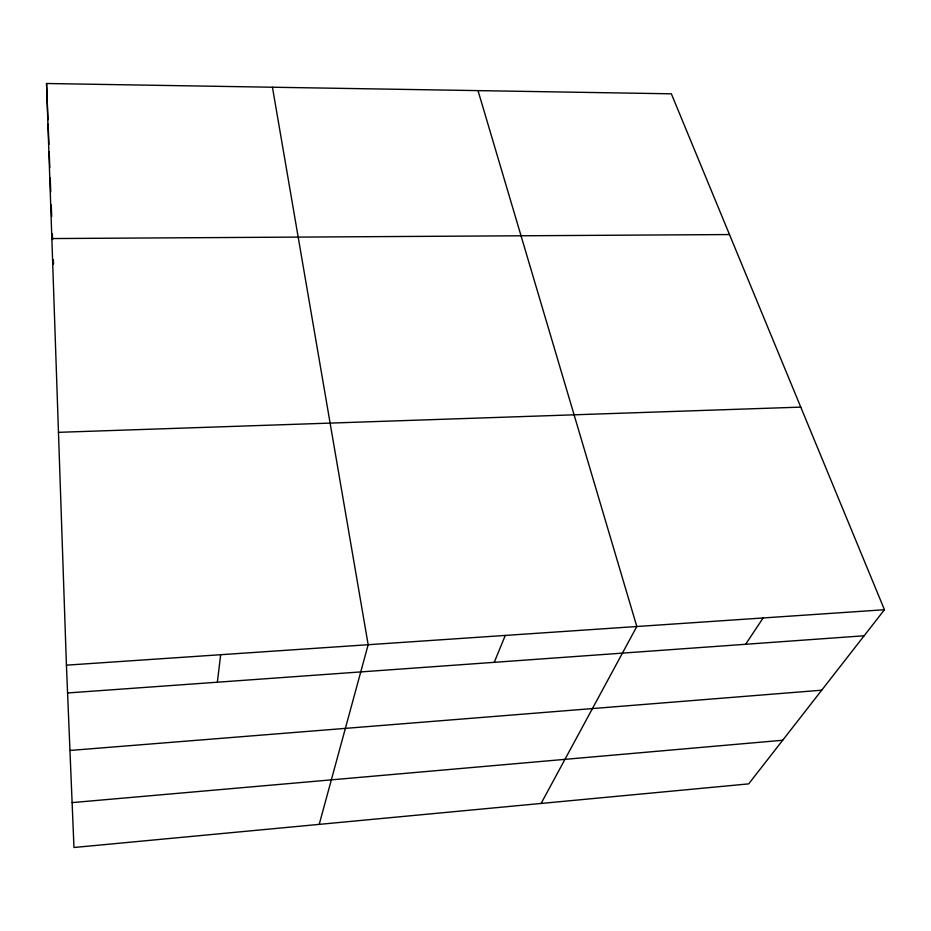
<?xml version="1.0" encoding="UTF-8"?>
<svg xmlns="http://www.w3.org/2000/svg" width="931" height="931" viewBox="0 0 931 931"><rect width="100%" height="100%" fill="white"/><g stroke="black" fill="none" stroke-linecap="round" stroke-linejoin="round"><path stroke-width="1.4" d="M217.354 682.214L220.67 654.714M319.217 824.366L368.164 644.718L272.446 87.235M494.233 662.325L505.289 635.431M541.109 803.441L636.816 626.516L478.022 90.621M745.638 644.275L763.106 617.963M884.45 609.735L748.675 783.879L73.968 847.501L66.427 665.165L46.55 83.499L671.356 93.81L884.45 609.735L66.427 665.165M72.118 802.603L782.692 740.25M69.953 750.456L821.712 690.197M67.579 692.967L864.154 635.768M58.467 432.333L800.765 407.115M51.845 238.557L729.485 234.554M46.55 83.499L47.958 119.808M48.121 124.149L48.901 144.375M49.18 151.59L49.797 167.487M50.181 177.6L50.74 192.03M51.24 204.983L51.694 216.504M52.357 233.786L52.578 239.546M53.358 259.668L53.521 263.962"/></g></svg>
